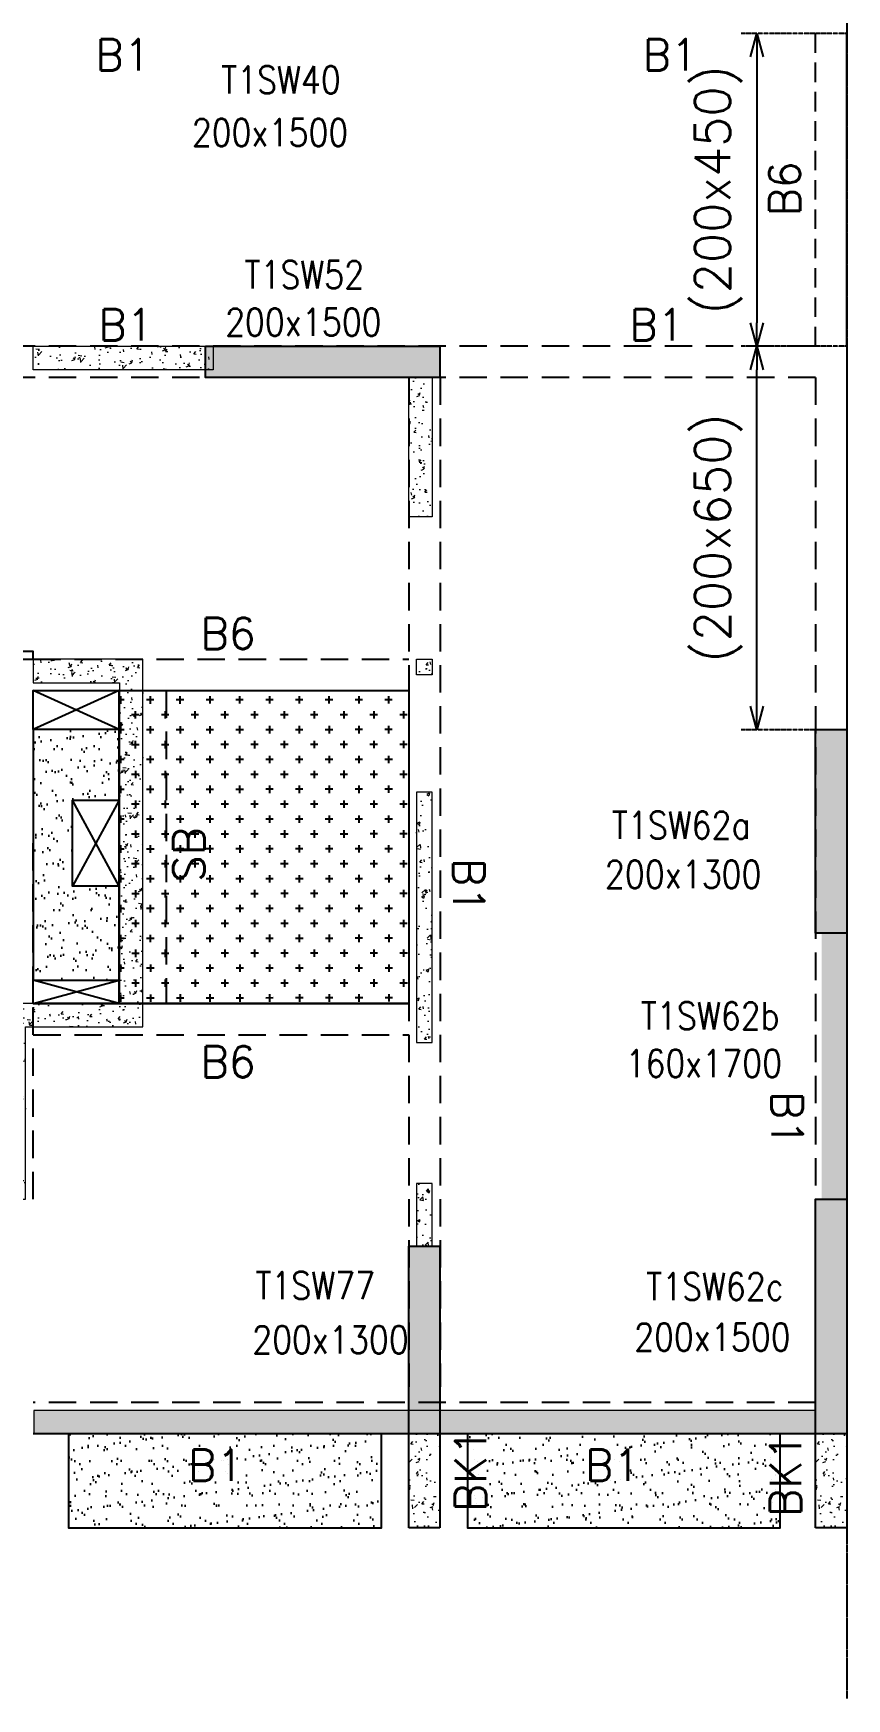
# Model space of a CAD drawing. Header units: millimetres. Extents: x 1078357 to 2594950, y -4969473 to -4636555.
# Drawn here: x 1968676 to 1973876, y -4670796 to -4660154 of the extents above; entities that cross this region are included whole.
import ezdxf

# ---------------------------------------------------------------- set-up
doc = ezdxf.new("R2010")
doc.units = ezdxf.units.MM
doc.header["$PDMODE"] = 35
for name, pattern in [('CONTINOUS', [0]), ('DOT', [0.25, 0, -0.25]), ('HIDDEN', [0.375, 0.25, -0.125]), ('New Retail block$0$CONTINOUS', [0])]:
    doc.linetypes.add(name, pattern=pattern)
doc.layers.get('0').update_dxf_attribs({"lineweight": 0})
doc.layers.get('Defpoints').update_dxf_attribs({"lineweight": 0})
for name, color, linetype, lineweight in [('A-_ANOTDIMA_D-', 6, 'Continuous', 13), ('COL. NO.', 30, 'Continuous', 25), ('COL. SIZE', 7, 'Continuous', 25), ('HATCH', 8, 'Continuous', 30), ('S-NON STR RCC WALL', 8, 'Continuous', 0)]:
    doc.layers.add(name, color=color, linetype=linetype, lineweight=lineweight)
for name, color, linetype in [('B-200x325', 201, 'HIDDEN'), ('B-200x450', 52, 'HIDDEN'), ('B-200x650', 241, 'HIDDEN'), ('B-300xSLAB THK.', 151, 'Continuous'), ('BK1-200x650', 241, 'HIDDEN'), ('DC BEAM NO.', 7, 'Continuous'), ('DROP SLAB', 8, 'Continuous'), ('EXPANSION JOINT', 10, 'HIDDEN'), ('S-COLUMN_SHEAR WALL', 1, 'Continuous'), ('S-DIM', 2, 'Continuous'), ('S-PROJECTION', 54, 'New Retail block$0$CONTINOUS'), ('SLAB FOLD', 8, 'Continuous')]:
    doc.layers.add(name, color=color, linetype=linetype)
doc.styles.add('Roman', font='romans')
doc.styles.add('ROMANS', font='romans.shx', dxfattribs={"width": 0.85})
doc.dimstyles.new('HARESH', dxfattribs={"dimtxt": 150, "dimasz": 75, "dimexe": 0, "dimexo": 0, "dimgap": 25, "dimtad": 1, "dimdec": 0, "dimdsep": 46, "dimtxsty": 'Roman', "dimblk": 'OBLIQUE', "dimcen": 225, "dimdle": 25, "dimclrd": 2, "dimclre": 2, "dimclrt": 7, "dimadec": 8, "dimazin": 1, "dimtfac": 1, "dimtdec": 0, "dimtmove": 0, "dimatfit": 0, "dimfxl": 1, "dimlwd": -1, "dimlwe": -1, "dimarcsym": 0})

# ---------------------------------------------------------------- blocks, each defined once
blk = doc.blocks.new('_Open30')
at = {"color": 0, "linetype": 'ByBlock', "lineweight": -2}
for p, q in [((-1, 0.268), (0, 0)), ((0, 0), (-1, -0.268)), ((0, 0), (-1, 0))]:
    blk.add_line(p, q, dxfattribs=at)
blk = doc.blocks.new('*D1122')
at = {"layer": 'Defpoints', "color": 0, "linetype": 'CONTINOUS', "ltscale": 0.5, "transparency": 16777216}
for p in [(1973302, -4662154), (1973876, -4662154, 0), (1973876, -4664604, 0)]:
    blk.add_point(p, dxfattribs=at)
at = {"layer": 'S-DIM', "color": 2, "linetype": 'DOT', "ltscale": 0.5, "transparency": 16777216}
for p, q in [((1973876, -4662154), (1973202, -4662154)), ((1973876, -4664604), (1973202, -4664604))]:
    blk.add_line(p, q, dxfattribs=at)
at = {"layer": 'S-DIM', "color": 2, "linetype": 'CONTINOUS', "ltscale": 0.5, "transparency": 16777216}
blk.add_line((1973302, -4664454), (1973302, -4662304), dxfattribs=at)
at = {"layer": 'S-DIM', "color": 2, "linetype": 'CONTINOUS', "ltscale": 0.5, "transparency": 16777216, "xscale": 150, "yscale": 150, "zscale": 150}
for p, rotation in [((1973302, -4662154), 90), ((1973302, -4664604), 270)]:
    blk.add_blockref('_Open30', p, dxfattribs=dict(at, rotation=rotation))
at = {"layer": 'S-DIM', "color": 7, "linetype": 'CONTINOUS', "ltscale": 0.5, "transparency": 16777216, "insert": (1973056, -4663379), "char_height": 225, "attachment_point": 5, "rotation": 90, "style": 'Roman'}
blk.add_mtext('(200x650)', dxfattribs=at)
blk = doc.blocks.new('*D1123')
at = {"layer": 'Defpoints', "color": 0, "linetype": 'CONTINOUS', "ltscale": 0.5, "transparency": 16777216}
for p in [(1973876, -4660154, 0), (1973302, -4662154), (1973876, -4662154, 0)]:
    blk.add_point(p, dxfattribs=at)
at = {"layer": 'S-DIM', "color": 2, "linetype": 'DOT', "ltscale": 0.5, "transparency": 16777216}
for p, q in [((1973876, -4660154), (1973202, -4660154)), ((1973876, -4662154), (1973202, -4662154))]:
    blk.add_line(p, q, dxfattribs=at)
at = {"layer": 'S-DIM', "color": 2, "linetype": 'CONTINOUS', "ltscale": 0.5, "transparency": 16777216}
blk.add_line((1973302, -4660304), (1973302, -4662004), dxfattribs=at)
at = {"layer": 'S-DIM', "color": 2, "linetype": 'CONTINOUS', "ltscale": 0.5, "transparency": 16777216, "xscale": 150, "yscale": 150, "zscale": 150}
for p, rotation in [((1973302, -4660154), 90), ((1973302, -4662154), 270)]:
    blk.add_blockref('_Open30', p, dxfattribs=dict(at, rotation=rotation))
at = {"layer": 'S-DIM', "color": 7, "linetype": 'CONTINOUS', "ltscale": 0.5, "transparency": 16777216, "insert": (1973056, -4661154), "char_height": 225, "attachment_point": 5, "rotation": 90, "style": 'Roman'}
blk.add_mtext('(200x450)', dxfattribs=at)
blk = doc.blocks.new('G$CD63B60BD')
at = {"layer": 'COL. NO.', "linetype": 'Continuous', "style": 'ROMANS', "width": 0.85}
for s, p in [('T1SW40', (40551, 8565, -320)), ('T1SW52', (40700, 7320, -320)), ('T1SW62a', (43049, 3802, -320)), ('T1SW62b', (43235, 2584, -320)), ('T1SW77', (40770, 861, -320)), ('T1SW62c', (43268, 854, -323))]:
    blk.add_text(s, height=175, dxfattribs=at).set_placement(p)
at = {"layer": 'COL. SIZE', "linetype": 'Continuous', "style": 'ROMANS', "width": 0.85}
for s, p in [('200x1500', (40363, 8228, -320)), ('200x1500', (40576, 7017, -320)), ('200x1300', (43005, 3488, -320)), ('160x1700', (43136, 2280, -320)), ('200x1300', (40749, 514, -320)), ('200x1500', (43191, 531, -323))]:
    blk.add_text(s, height=175, dxfattribs=at).set_placement(p)

msp = doc.modelspace()

# ---------------------------------------------------------------- hatches: boundary and pattern name
at = {"layer": 'DROP SLAB'}
h = msp.add_hatch(dxfattribs=at)
h.set_pattern_fill('CROSS', color=8, scale=15, angle=0.03079)
h.set_pattern_definition([(180.03079016, (-6821214.105, 32804598.55), (-95.19879988, -95.30117261), [47.625, -142.875]), (270.03079016, (-6821237.93, 32804622.35), (95.30117261, -95.19879988), [47.625, -142.875])])
h.paths.add_polyline_path([(1969226.2, -4664353.9), (1971076.2, -4664353.9), (1971076.2, -4666353.7), (1969226.2, -4666353.7)])
at = {"layer": 'HATCH'}
h = msp.add_hatch(dxfattribs=at)
h.set_pattern_fill('AR-SAND', color=8, scale=3, angle=180.02985)
h.set_pattern_definition([(37.47015413, (-4239566.87, 23610371.66), (-4.72361136, 146.8264517), [0, -115.824, 0, -129.54, 0, -123.825]), (7.4701541, (-4239566.87, 23610371.66), (134.9689868, 214.9772528), [0, -62.484, 0, -104.394, 0, -40.005]), (327.47015413, (-4239660.6, 23610371.71), (237.29790347, 0.3075449), [0, -38.1, 0, -137.16, 0, -179.07]), (317.4701541, (-4239660.6, 23610371.7), (229.1017424, 66.759465), [0, -19.05, 0, -89.916, 0, -102.87])])
h.paths.add_polyline_path([(1968676.2, -4666203.8), (1969226.2, -4666203.8), (1969226.2, -4665603.8), (1968926.2, -4665603.8), (1968926.2, -4665053.8), (1969226.2, -4665053.8), (1969226.2, -4664603.8), (1968676.2, -4664603.8)])
h = msp.add_hatch(dxfattribs=at)
h.set_pattern_fill('AR-SAND', color=8, scale=3, angle=179.97015)
h.set_pattern_definition([(37.47015413, (-3124931.55, 18702404.81), (-4.72361136, 146.8264517), [0, -115.824, 0, -129.54, 0, -123.825]), (7.4701541, (-3124931.55, 18702404.8), (134.9689868, 214.9772528), [0, -62.484, 0, -104.394, 0, -40.005]), (327.4701541, (-3125025.27, 18702404.86), (237.2979035, 0.3075449), [0, -38.1, 0, -137.16, 0, -179.07]), (317.4701541, (-3125025.27, 18702404.86), (229.1017424, 66.759465), [0, -19.05, 0, -89.916, 0, -102.87])])
h.paths.add_polyline_path([(1970901.4, -4669103.8), (1968901.4, -4669103.8), (1968901.4, -4669703.8), (1970901.4, -4669703.8)])
h = msp.add_hatch(dxfattribs=at)
h.set_pattern_fill('AR-SAND', color=8, scale=3, angle=179.97015)
h.set_pattern_definition([(37.47015413, (-3127481.55, 18702404.81), (-4.72361136, 146.8264517), [0, -115.824, 0, -129.54, 0, -123.825]), (7.4701541, (-3127481.55, 18702404.8), (134.9689868, 214.9772528), [0, -62.484, 0, -104.394, 0, -40.005]), (327.4701541, (-3127575.27, 18702404.86), (237.2979035, 0.3075449), [0, -38.1, 0, -137.16, 0, -179.07]), (317.4701541, (-3127575.27, 18702404.86), (229.1017424, 66.759465), [0, -19.05, 0, -89.916, 0, -102.87])])
h.paths.add_polyline_path([(1973451.4, -4669103.8), (1971451.4, -4669103.8), (1971451.4, -4669703.8), (1973451.4, -4669703.8)])
at = {"layer": 'S-COLUMN_SHEAR WALL', "lineweight": 25}
h = msp.add_hatch(color=1, dxfattribs=at)
h.dxf.hatch_style = 1
h.paths.add_polyline_path([(1969776.2, -4662153.8), (1971276.2, -4662153.8), (1971276.2, -4662353.8), (1969776.2, -4662353.8)])
h = msp.add_hatch(color=1, dxfattribs=at)
h.dxf.hatch_style = 1
h.paths.add_polyline_path([(1973676.2, -4664603.8), (1973876.2, -4664603.8), (1973876.2, -4665903.8), (1973676.2, -4665903.8)])
at = {"layer": 'S-COLUMN_SHEAR WALL', "lineweight": 25, "extrusion": (1.00316e-06, -2.11765e-11, 1)}
h = msp.add_hatch(color=1, dxfattribs=at)
h.dxf.hatch_style = 1
h.paths.add_polyline_path([(1973876.2, -4667603.9), (1973716.2, -4667603.9), (1973716.2, -4665903.8), (1973876.2, -4665903.8)])
at = {"layer": 'S-COLUMN_SHEAR WALL', "lineweight": 25}
h = msp.add_hatch(color=1, dxfattribs=at)
h.dxf.hatch_style = 1
h.paths.add_polyline_path([(1973876.2, -4669103.8), (1973676.2, -4669103.8), (1973676.2, -4667603.8), (1973876.2, -4667603.8)])
h = msp.add_hatch(color=1, dxfattribs=at)
h.dxf.hatch_style = 1
h.paths.add_polyline_path([(1971276.2, -4667903.8), (1971276.2, -4669103.8), (1971076.2, -4669103.8), (1971076.2, -4667903.8)])
at = {"layer": 'S-NON STR RCC WALL'}
h = msp.add_hatch(dxfattribs=at)
h.set_pattern_fill('AR-CONC', color=256)
h.set_pattern_definition([(50, (-5507294, 27894427.33), (182.184669, -15.93908554), [19.05, -209.55]), (355, (-5507294, 27894427.33), (-35.2434214, 191.0568452), [15.24, -167.6405842]), (100.4514447, (-5507278.81, 27894426), (146.9412471, 175.1177519), [16.1900088, -178.0902446]), (46.1842, (-5507294, 27894478.13), (271.0790409, -42.042328), [28.575, -314.325]), (96.6355576, (-5507271.4, 27894474.62), (237.404134, 247.4261246), [24.2850231, -267.1356082]), (351.1841512, (-5507294, 27894478.13), (237.404134, 247.4261246), [22.859967, -251.459732]), (21, (-5507268.6, 27894465.43), (151.6143913, -102.2651982), [19.05, -209.55]), (326, (-5507268.6, 27894465.43), (61.8020283, 184.1879661), [15.24, -167.64]), (71.451445, (-5507255.96, 27894456.9), (213.4164193, 81.9227689), [16.1900088, -178.0899376]), (37.5, (-5507293.994, 27894427.326), (3.08860325, 84.55503887), [0, -165.608, 0, -170.18, 0, -168.275]), (7.5, (-5507293.99, 27894427.33), (66.8196625, 100.18057482), [0, -97.028, 0, -161.798, 0, -64.135]), (327.5, (-5507350.636, 27894427.326), (135.59059517, -5.72874399), [0, -63.5, 0, -198.12, 0, -262.89]), (317.5, (-5507376.04, 27894427.33), (148.1291814, 25.42649103), [0, -82.55, 0, -131.572, 0, -186.69])])
h.paths.add_polyline_path([(1969826.4, -4662303.8), (1968676.4, -4662303.8), (1968676.4, -4662153.8), (1969826.4, -4662153.8)])
h = msp.add_hatch(dxfattribs=at)
h.set_pattern_fill('AR-CONC', color=256, angle=180)
h.set_pattern_definition([(50, (-5480458.74, 27891137.3), (182.184669, -15.93908554), [19.05, -209.55]), (355, (-5480458.74, 27891137.3), (-35.2434214, 191.0568452), [15.24, -167.6405842]), (100.4514447, (-5480443.56, 27891135.97), (146.9412471, 175.1177519), [16.1900088, -178.0902446]), (46.1842, (-5480458.74, 27891188.1), (271.0790409, -42.042328), [28.575, -314.325]), (96.6355576, (-5480436.15, 27891184.6), (237.404134, 247.4261246), [24.2850231, -267.1356082]), (351.1841512, (-5480458.74, 27891188.1), (237.404134, 247.4261246), [22.859967, -251.459732]), (21, (-5480433.34, 27891175.4), (151.6143913, -102.2651982), [19.05, -209.55]), (326, (-5480433.34, 27891175.4), (61.8020283, 184.1879661), [15.24, -167.64]), (71.451445, (-5480420.7, 27891166.87), (213.4164193, 81.9227689), [16.1900088, -178.0899376]), (37.5, (-5480458.74, 27891137.3), (3.08860325, 84.55503887), [0, -165.608, 0, -170.18, 0, -168.275]), (7.5, (-5480458.74, 27891137.3), (66.8196625, 100.18057482), [0, -97.028, 0, -161.798, 0, -64.135]), (327.5, (-5480515.38, 27891137.3), (135.59059517, -5.72874399), [0, -63.5, 0, -198.12, 0, -262.89]), (317.5, (-5480540.78, 27891137.3), (148.1291814, 25.42649103), [0, -82.55, 0, -131.572, 0, -186.69])])
h.paths.add_polyline_path([(1971076.4, -4662353.8), (1971226.4, -4662353.8), (1971226.4, -4663243.7), (1971076.4, -4663243.7)])
h = msp.add_hatch(dxfattribs=at)
h.set_pattern_fill('AR-CONC', color=256, angle=180)
h.set_pattern_definition([(50, (-4410069.28, 23210408.14), (182.184669, -15.9390855), [19.05, -209.55]), (355, (-4410069.28, 23210408.14), (-35.2434214, 191.0568452), [15.24, -167.6405842]), (100.4514447, (-4410054.1, 23210406.81), (146.9412471, 175.1177519), [16.1900088, -178.0902446]), (46.1842, (-4410069.28, 23210458.94), (271.0790409, -42.042328), [28.575, -314.325]), (96.6355576, (-4410046.7, 23210455.44), (237.404134, 247.4261246), [24.2850231, -267.1356082]), (351.1841512, (-4410069.28, 23210458.94), (237.404134, 247.4261246), [22.859967, -251.459732]), (21, (-4410043.88, 23210446.24), (151.6143913, -102.2651982), [19.05, -209.55]), (326, (-4410043.88, 23210446.24), (61.8020283, 184.1879661), [15.24, -167.64]), (71.451445, (-4410031.24, 23210437.72), (213.4164193, 81.9227689), [16.1900088, -178.0899376]), (37.5, (-4410069.28, 23210408.14), (3.08860325, 84.55503887), [0, -165.608, 0, -170.18, 0, -168.275]), (7.5, (-4410069.28, 23210408.14), (66.8196625, 100.18057482), [0, -97.028, 0, -161.798, 0, -64.135]), (327.5, (-4410125.92, 23210408.14), (135.59059517, -5.728744), [0, -63.5, 0, -198.12, 0, -262.89]), (317.5, (-4410151.32, 23210408.14), (148.1291814, 25.42649103), [0, -82.55, 0, -131.572, 0, -186.69])])
h.paths.add_polyline_path([(1969376.4, -4666503.8), (1969376.4, -4664153.8), (1968676.4, -4664153.8), (1968676.4, -4664303.8), (1969226.4, -4664303.8), (1969226.4, -4666353.8), (1968476.4, -4666353.8), (1968476.4, -4667603.8), (1968626.4, -4667603.8), (1968626.4, -4666503.8)])
h = msp.add_hatch(dxfattribs=at)
h.set_pattern_fill('AR-CONC', color=256, angle=180)
h.set_pattern_definition([(50, (3068400.98, -9479255.7), (182.184669, -15.9390855), [19.05, -209.55]), (355, (3068400.98, -9479255.7), (-35.2434214, 191.056845), [15.24, -167.640584]), (100.4514447, (3068416.16, -9479257.02), (146.941247, 175.117752), [16.190009, -178.0902446]), (46.1842, (3068400.98, -9479204.9), (271.079041, -42.042328), [28.575, -314.325]), (96.6355576, (3068423.57, -9479208.4), (237.404134, 247.426125), [24.285023, -267.135608]), (351.184151, (3068400.98, -9479204.9), (237.404134, 247.426125), [22.859967, -251.459732]), (21, (3068426.38, -9479217.6), (151.6143913, -102.265198), [19.05, -209.55]), (326, (3068426.38, -9479217.6), (61.802028, 184.187966), [15.24, -167.64]), (71.451445, (3068439.02, -9479226.12), (213.416419, 81.922769), [16.190009, -178.0899376]), (37.5, (3068400.98, -9479255.69), (3.08860325, 84.5550389), [0, -165.608, 0, -170.18, 0, -168.275]), (7.5, (3068400.98, -9479255.69), (66.8196625, 100.1805748), [0, -97.028, 0, -161.798, 0, -64.135]), (327.5, (3068344.34, -9479255.69), (135.5905952, -5.728744), [0, -63.5, 0, -198.12, 0, -262.89]), (317.5, (3068318.94, -9479255.69), (148.1291814, 25.426491), [0, -82.55, 0, -131.572, 0, -186.69])])
h.paths.add_polyline_path([(1971126.5, -4664153.6), (1971226.5, -4664153.6), (1971226.5, -4664253.6), (1971126.5, -4664253.6)])
h = msp.add_hatch(dxfattribs=at)
h.set_pattern_fill('AR-CONC', color=256, angle=180)
h.set_pattern_definition([(50, (3068414.2, -9477891.03), (182.184669, -15.9390855), [19.05, -209.55]), (355, (3068414.2, -9477891.03), (-35.2434214, 191.056845), [15.24, -167.640584]), (100.4514447, (3068429.38, -9477892.36), (146.941247, 175.117752), [16.190009, -178.0902446]), (46.1842, (3068414.2, -9477840.23), (271.079041, -42.042328), [28.575, -314.325]), (96.6355576, (3068436.79, -9477843.73), (237.404134, 247.426125), [24.285023, -267.135608]), (351.184151, (3068414.2, -9477840.23), (237.404134, 247.426125), [22.859967, -251.459732]), (21, (3068439.6, -9477852.93), (151.6143913, -102.265198), [19.05, -209.55]), (326, (3068439.6, -9477852.93), (61.802028, 184.187966), [15.24, -167.64]), (71.451445, (3068452.23, -9477861.45), (213.416419, 81.922769), [16.190009, -178.0899376]), (37.5, (3068414.196, -9477891.03), (3.08860325, 84.5550389), [0, -165.608, 0, -170.18, 0, -168.275]), (7.5, (3068414.2, -9477891.03), (66.8196625, 100.1805748), [0, -97.028, 0, -161.798, 0, -64.135]), (327.5, (3068357.554, -9477891.03), (135.5905952, -5.728744), [0, -63.5, 0, -198.12, 0, -262.89]), (317.5, (3068332.15, -9477891.03), (148.1291814, 25.426491), [0, -82.55, 0, -131.572, 0, -186.69])])
h.paths.add_polyline_path([(1971126.5, -4666603.6), (1971226.5, -4666603.6), (1971226.5, -4665003.6), (1971126.5, -4665003.6)])
h = msp.add_hatch(dxfattribs=at)
h.set_pattern_fill('AR-CONC', color=256, angle=180)
h.set_pattern_definition([(50, (1971189.48, -4793871.84), (182.18467, -15.93909), [19.05, -209.55]), (355, (1971189.48, -4793871.84), (-35.24342, 191.05685), [15.24, -167.64058]), (100.45144, (1971204.66, -4793873.17), (146.94125, 175.11775), [16.19, -178.09024]), (46.1842, (1971189.48, -4793821.04), (271.07904, -42.04233), [28.575, -314.325]), (96.63556, (1971212.07, -4793824.55), (237.40413, 247.4261), [24.285, -267.1356]), (351.18415, (1971189.48, -4793821.04), (237.40413, 247.4261), [22.85997, -251.45973]), (21, (1971214.88, -4793833.74), (151.6144, -102.2652), [19.05, -209.55]), (326, (1971214.88, -4793833.74), (61.80203, 184.18797), [15.24, -167.64]), (71.45144, (1971227.51, -4793842.26), (213.41642, 81.92277), [16.19, -178.08994]), (37.5, (1971189.48, -4793871.84), (3.088603, 84.55504), [0, -165.608, 0, -170.18, 0, -168.275]), (7.5, (1971189.48, -4793871.84), (66.81966, 100.180575), [0, -97.028, 0, -161.798, 0, -64.135]), (327.5, (1971132.84, -4793871.84), (135.590595, -5.728744), [0, -63.5, 0, -198.12, 0, -262.89]), (317.5, (1971107.44, -4793871.84), (148.12918, 25.42649), [0, -82.55, 0, -131.572, 0, -186.69])])
h.paths.add_polyline_path([(1971126.5, -4667904.1), (1971226.5, -4667904.1), (1971226.5, -4667503.6), (1971126.5, -4667503.6)])
h = msp.add_hatch(dxfattribs=at)
h.set_pattern_fill('AR-CONC', color=256, angle=180)
h.set_pattern_definition([(50, (-5507294, 27894427.33), (182.184669, -15.93908554), [19.05, -209.55]), (355, (-5507294, 27894427.33), (-35.2434214, 191.0568452), [15.24, -167.6405842]), (100.4514447, (-5507278.81, 27894426), (146.9412471, 175.1177519), [16.1900088, -178.0902446]), (46.1842, (-5507294, 27894478.13), (271.0790409, -42.042328), [28.575, -314.325]), (96.6355576, (-5507271.4, 27894474.62), (237.404134, 247.4261246), [24.2850231, -267.1356082]), (351.1841512, (-5507294, 27894478.13), (237.404134, 247.4261246), [22.859967, -251.459732]), (21, (-5507268.6, 27894465.43), (151.6143913, -102.2651982), [19.05, -209.55]), (326, (-5507268.6, 27894465.43), (61.8020283, 184.1879661), [15.24, -167.64]), (71.451445, (-5507255.96, 27894456.9), (213.4164193, 81.9227689), [16.1900088, -178.0899376]), (37.5, (-5507293.994, 27894427.326), (3.08860325, 84.55503887), [0, -165.608, 0, -170.18, 0, -168.275]), (7.5, (-5507293.99, 27894427.33), (66.8196625, 100.18057482), [0, -97.028, 0, -161.798, 0, -64.135]), (327.5, (-5507350.636, 27894427.326), (135.59059517, -5.72874399), [0, -63.5, 0, -198.12, 0, -262.89]), (317.5, (-5507376.04, 27894427.33), (148.1291814, 25.42649103), [0, -82.55, 0, -131.572, 0, -186.69])])
h.paths.add_polyline_path([(1968679.4, -4669103.8), (1973676.4, -4669103.8), (1973676.4, -4668953.8), (1968679.4, -4668953.8)])
h = msp.add_hatch(dxfattribs=at)
h.set_pattern_fill('AR-CONC', color=256, angle=180)
h.set_pattern_definition([(50, (-7659096.08, 37570003.53), (182.184669, -15.93908554), [19.05, -209.55]), (355, (-7659096.08, 37570003.53), (-35.2434214, 191.0568452), [15.24, -167.6405842]), (100.4514447, (-7659080.9, 37570002.2), (146.9412471, 175.1177519), [16.1900088, -178.0902446]), (46.1842, (-7659096.08, 37570054.33), (271.0790409, -42.0423279), [28.575, -314.325]), (96.6355576, (-7659073.5, 37570050.82), (237.404134, 247.4261246), [24.2850231, -267.1356082]), (351.1841512, (-7659096.08, 37570054.33), (237.404134, 247.4261246), [22.859967, -251.459732]), (21, (-7659070.68, 37570041.63), (151.61439127, -102.2651982), [19.05, -209.55]), (326, (-7659070.68, 37570041.63), (61.80202835, 184.1879661), [15.24, -167.64]), (71.451445, (-7659058.04, 37570033.1), (213.4164193, 81.9227689), [16.1900088, -178.0899376]), (37.5, (-7659096.08, 37570003.525), (3.08860325, 84.55503887), [0, -165.608, 0, -170.18, 0, -168.275]), (7.5, (-7659096.08, 37570003.525), (66.81966251, 100.18057482), [0, -97.028, 0, -161.798, 0, -64.135]), (327.5, (-7659152.72, 37570003.525), (135.59059517, -5.72874399), [0, -63.5, 0, -198.12, 0, -262.89]), (317.5, (-7659178.12, 37570003.53), (148.1291814, 25.42649103), [0, -82.55, 0, -131.572, 0, -186.69])])
h.paths.add_polyline_path([(1971276.2, -4669103.7), (1971076.2, -4669103.7), (1971076.2, -4669703.7), (1971276.2, -4669703.7), (1971276.2, -4669703.7), (1971276.2, -4669103.9)], is_closed=False)
h = msp.add_hatch(dxfattribs=at)
h.set_pattern_fill('AR-CONC', color=256, angle=180)
h.set_pattern_definition([(50, (-7656496.06, 37570003.53), (182.184669, -15.93908554), [19.05, -209.55]), (355, (-7656496.06, 37570003.53), (-35.2434214, 191.0568452), [15.24, -167.6405842]), (100.4514447, (-7656480.87, 37570002.2), (146.9412471, 175.1177519), [16.1900088, -178.0902446]), (46.1842, (-7656496.06, 37570054.33), (271.0790409, -42.0423279), [28.575, -314.325]), (96.6355576, (-7656473.47, 37570050.82), (237.404134, 247.4261246), [24.2850231, -267.1356082]), (351.1841512, (-7656496.06, 37570054.33), (237.404134, 247.4261246), [22.859967, -251.459732]), (21, (-7656470.66, 37570041.63), (151.61439127, -102.2651982), [19.05, -209.55]), (326, (-7656470.66, 37570041.63), (61.80202835, 184.1879661), [15.24, -167.64]), (71.451445, (-7656458.02, 37570033.1), (213.4164193, 81.9227689), [16.1900088, -178.0899376]), (37.5, (-7656496.057, 37570003.526), (3.08860325, 84.55503887), [0, -165.608, 0, -170.18, 0, -168.275]), (7.5, (-7656496.06, 37570003.53), (66.81966251, 100.18057482), [0, -97.028, 0, -161.798, 0, -64.135]), (327.5, (-7656552.7, 37570003.526), (135.59059517, -5.72874399), [0, -63.5, 0, -198.12, 0, -262.89]), (317.5, (-7656578.1, 37570003.53), (148.1291814, 25.42649103), [0, -82.55, 0, -131.572, 0, -186.69])])
h.paths.add_polyline_path([(1973876.2, -4669103.7), (1973676.2, -4669103.7), (1973676.2, -4669703.7), (1973876.2, -4669703.7), (1973876.2, -4669703.7), (1973876.2, -4669103.9)], is_closed=False)

# ---------------------------------------------------------------- linework, layer by layer
at = {"layer": 'B-200x325', "ltscale": 700}
for p, q in [((1968676.5, -4664153.9, 0), (1971076.3, -4664153.9, 0)), ((1968676.3, -4666553.7, 0), (1971076.3, -4666553.7, 0))]:
    msp.add_line(p, q, dxfattribs=at)
at = {"layer": 'B-200x325', "linetype": 'Continuous', "ltscale": 700}
for p, q in [((1968676.5, -4664353.9, 0), (1971076.3, -4664353.9, 0)), ((1968676.3, -4666353.7, 0), (1971076.3, -4666353.7, 0))]:
    msp.add_line(p, q, dxfattribs=at)
at = {"layer": 'B-200x450', "linetype": 'HIDDEN', "ltscale": 500}
msp.add_line((1973676.4, -4662153.8, 0), (1973676.4, -4660153.7, 0), dxfattribs=at)
at = {"layer": 'B-200x450', "linetype": 'Continuous', "ltscale": 500}
msp.add_line((1973876.4, -4662153.8, 0), (1973876.4, -4660153.8, 0), dxfattribs=at)
at = {"layer": 'B-200x650', "linetype": 'HIDDEN', "ltscale": 700}
for p, q in [((1973676.4, -4662153.8, 0), (1967351.2, -4662153.8, 0)), ((1973676.4, -4662353.8, 0), (1967351.2, -4662353.8, 0)), ((1971076.4, -4662353.8, 0), (1971076.4, -4668803.7, 0)), ((1971276.4, -4662353.8, 0), (1971276.4, -4668803.7, 0)), ((1973676.4, -4662353.8, 0), (1973676.4, -4667603.8, 0)), ((1968676.4, -4667603.8, 0), (1968676.4, -4665303.7, 0)), ((1973676.4, -4668903.8, 0), (1968676.4, -4668903.8, 0))]:
    msp.add_line(p, q, dxfattribs=at)
at = {"layer": 'B-200x650', "linetype": 'CONTINOUS', "ltscale": 700}
for p, q in [((1973876.4, -4662153.8, 0), (1973876.4, -4667603.8, 0)), ((1973676.4, -4669103.8, 0), (1968676.4, -4669103.8, 0)), ((1971076.2, -4669703.8, 0), (1971076.2, -4669103.8, 0)), ((1971276.2, -4669103.8, 0), (1971276.2, -4669703.8, 0)), ((1973676.2, -4669703.7, 0), (1973676.2, -4669103.7, 0)), ((1973876.2, -4669103.7, 0), (1973876.2, -4669703.7, 0)), ((1971276.2, -4669703.8, 0), (1971076.2, -4669703.8, 0)), ((1973876.2, -4669703.7, 0), (1973676.2, -4669703.7, 0))]:
    msp.add_line(p, q, dxfattribs=at)
at = {"layer": 'B-300xSLAB THK.', "linetype": 'HIDDEN', "ltscale": 700}
for p, q in [((1969226.2, -4664354.1, 0), (1969226.2, -4666353.9, 0)), ((1969526.2, -4664354.1, 0), (1969526.2, -4666353.9, 0))]:
    msp.add_line(p, q, dxfattribs=at)
at = {"layer": 'BK1-200x650', "linetype": 'Continuous', "ltscale": 700, "elevation": 0}
msp.add_lwpolyline([(1968476.4, -4664153.8), (1968676.5, -4664153.8), (1968676.5, -4664103.7), (1968476.4, -4664103.7)], close=True, dxfattribs=at)
at = {"layer": 'DROP SLAB', "color": 3, "linetype": 'CONTINOUS', "ltscale": 500}
for p, q in [((1969226.2, -4664353.8, 0), (1968676.2, -4664603.8)), ((1969226.2, -4664603.8), (1968676.4, -4664353.8, 0)), ((1969226.2, -4665603.8), (1968926.2, -4665053.8)), ((1969226.2, -4665053.8), (1968926.2, -4665603.8)), ((1969225.4, -4666353.6, 0), (1968676.2, -4666203.8, 0)), ((1968676.2, -4666353.8), (1969226.2, -4666203.8, 0))]:
    msp.add_line(p, q, dxfattribs=at)
at = {"layer": 'DROP SLAB', "color": 3, "linetype": 'CONTINOUS', "ltscale": 500, "elevation": 0}
for points in [[(1969226.2, -4664603.8), (1968676.4, -4664603.8), (1968676.4, -4664353.8), (1969226.2, -4664353.8)], [(1969226.2, -4664353.9), (1971076.2, -4664353.9), (1971076.2, -4666353.7), (1969226.2, -4666353.7)], [(1969226.2, -4665603.8), (1968926.2, -4665603.8), (1968926.2, -4665053.8), (1969226.2, -4665053.8)], [(1969226.2, -4666353.6), (1968676.2, -4666353.6), (1968676.2, -4666203.8), (1969226.2, -4666203.8)]]:
    msp.add_lwpolyline(points, close=True, dxfattribs=at)
at = {"layer": 'EXPANSION JOINT'}
msp.add_line((1973876.4, -4650463.8, 0), (1973876.4, -4670796.3, 0), dxfattribs=at)
msp.add_line((1973876.4, -4650463.8, 0), (1973876.4, -4670796.3, 0), dxfattribs=at)
at = {"layer": 'S-COLUMN_SHEAR WALL', "color": 1, "lineweight": 25, "elevation": 0}
for points in [[(1969776.2, -4662153.8), (1971276.2, -4662153.8), (1971276.2, -4662353.8), (1969776.2, -4662353.8)], [(1973676.2, -4664603.8), (1973876.2, -4664603.8), (1973876.2, -4665903.8), (1973676.2, -4665903.8)], [(1973876.2, -4669103.8), (1973676.2, -4669103.8), (1973676.2, -4667603.8), (1973876.2, -4667603.8)], [(1971076.2, -4667904), (1971276.2, -4667904), (1971276.2, -4669103.8), (1971076.2, -4669103.8)]]:
    msp.add_lwpolyline(points, close=True, dxfattribs=at)
at = {"layer": 'S-NON STR RCC WALL', "ltscale": 700, "elevation": 0}
for points in [[(1969826.4, -4662303.8), (1968676.4, -4662303.8), (1968676.4, -4662153.8), (1969826.4, -4662153.8)], [(1971076.4, -4662353.8), (1971226.4, -4662353.8), (1971226.4, -4663243.7), (1971076.4, -4663243.7)], [(1971126.5, -4664153.6), (1971226.5, -4664153.6), (1971226.5, -4664253.6), (1971126.5, -4664253.6)], [(1971126.5, -4666603.6), (1971226.5, -4666603.6), (1971226.5, -4665003.6), (1971126.5, -4665003.6)]]:
    msp.add_lwpolyline(points, close=True, dxfattribs=at)
at = {"layer": 'S-NON STR RCC WALL', "elevation": 0}
for points in [[(1969376.4, -4666503.8), (1969376.4, -4664153.8), (1968676.4, -4664153.8), (1968676.4, -4664303.8), (1969226.4, -4664303.8), (1969226.4, -4666353.8), (1968476.4, -4666353.8), (1968476.4, -4667603.8), (1968626.4, -4667603.8), (1968626.4, -4666503.8)], [(1971126.5, -4667904.1), (1971226.5, -4667904.1), (1971226.5, -4667503.6), (1971126.5, -4667503.6)], [(1968679.4, -4669103.8), (1973676.4, -4669103.8), (1973676.4, -4668953.8), (1968679.4, -4668953.8)]]:
    msp.add_lwpolyline(points, close=True, dxfattribs=at)
at = {"layer": 'S-PROJECTION', "elevation": 0}
for points in [[(1970901.4, -4669103.8), (1968901.4, -4669103.8), (1968901.4, -4669703.8), (1970901.4, -4669703.8)], [(1973451.4, -4669103.8), (1971451.4, -4669103.8), (1971451.4, -4669703.8), (1973451.4, -4669703.8)]]:
    msp.add_lwpolyline(points, close=True, dxfattribs=at)
at = {"layer": 'SLAB FOLD', "color": 8, "ltscale": 1000, "elevation": 0}
msp.add_lwpolyline([(1968676.2, -4666203.8), (1969226.2, -4666203.8), (1969226.2, -4665603.8), (1968926.2, -4665603.8), (1968926.2, -4665053.8), (1969226.2, -4665053.8), (1969226.2, -4664603.8), (1968676.2, -4664603.8), (1968676.2, -4666203.8)], dxfattribs=at)

# ---------------------------------------------------------------- block references
at = {"layer": 'A-_ANOTDIMA_D-', "color": 2, "ltscale": 700}
msp.add_blockref('G$CD63B60BD', (1929326.2, -4669103.8, 0), dxfattribs=at)

# ---------------------------------------------------------------- texts
at = {"layer": 'B-200x325', "linetype": 'Continuous', "ltscale": 700, "style": 'ROMANS'}
for p in [(1969745.8, -4664088.7, -2.7), (1969745.9, -4666825.8, -2.7)]:
    msp.add_text('B6', height=200, rotation=0.00134, dxfattribs=at).set_placement(p)
at = {"layer": 'B-200x650', "linetype": 'HIDDEN', "ltscale": 500, "style": 'ROMANS'}
for rotation, p in [(359.99906, (1969073.8, -4660391, -2.7)), (359.99906, (1972572.3, -4660391, -2.7)), (0.00094, (1969092.5, -4662116.6, -2.7)), (0.00094, (1972487.2, -4662116.6, -2.7)), (269.99906, (1971360.3, -4665425.1, -2.7)), (269.99906, (1973396.2, -4666913.7, -2.7)), (0.00094, (1969666.3, -4669404.1, -2.7)), (0.00094, (1972203.6, -4669404.2, -2.7))]:
    msp.add_text('B1', height=200, rotation=rotation, dxfattribs=at).set_placement(p)
at = {"layer": 'B-200x650', "linetype": 'CONTINOUS', "ltscale": 700, "style": 'ROMANS'}
for p in [(1971571.9, -4669603.4, 50), (1973585.5, -4669634.2, 50)]:
    msp.add_text('BK1', height=200, rotation=90, dxfattribs=at).set_placement(p)
at = {"layer": 'B-300xSLAB THK.', "linetype": 'Continuous', "ltscale": 700, "style": 'ROMANS'}
msp.add_text('SB', height=200, rotation=90.00094, dxfattribs=at).set_placement((1969770.9, -4665578.2, -2.7))
at = {"layer": 'DC BEAM NO.', "linetype": 'HIDDEN', "ltscale": 500, "style": 'ROMANS'}
msp.add_text('B6', height=200, rotation=90, dxfattribs=at).set_placement((1973579.8, -4661323.6, -2.7))

# ---------------------------------------------------------------- dimensions: what is measured, and where the dimension line sits
at = {"layer": 'S-DIM', "linetype": 'CONTINOUS', "ltscale": 0.5}
for p1, angle, text, picture, middle in [((1973876.4, -4660153.8, 0), 90, '(200x450)', '*D1123', (1973056, -4661153.8, 0)), ((1973876.4, -4664603.8, 0), 270, '(200x650)', '*D1122', (1973056, -4663378.8, 0))]:
    dim = msp.add_linear_dim(base=(1973302.4, -4662153.8, 0), p1=p1, p2=(1973876.4, -4662153.8, 0), angle=angle, text=text, dimstyle='HARESH', override={"dimtxt": 225, "dimasz": 150, "dimexe": 100, "dimgap": 75, "dimtxsty": 'Roman', "dimblk1": 'Open30', "dimblk2": 'Open30', "dimsah": 1, "dimdle": 1, "dimfxl": 500, "dimarcsym": 1}, dxfattribs=at)
    dim.commit()
    dim.dimension.update_dxf_attribs({"geometry": picture, "text_midpoint": middle})

doc.saveas('drawing.dxf')
